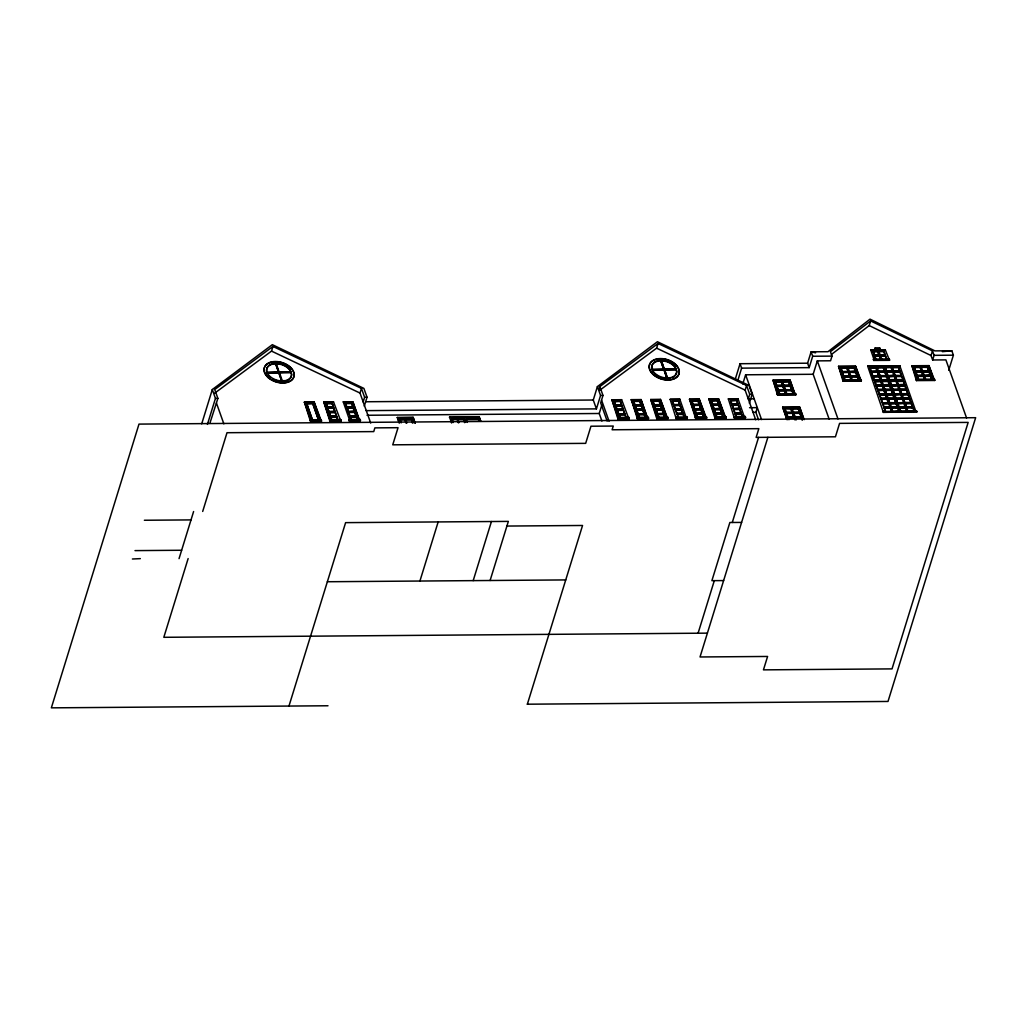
<?xml version="1.0" encoding="UTF-8"?>
<svg xmlns="http://www.w3.org/2000/svg" width="1027" height="1027" viewBox="0 0 1027 1027"><rect width="100%" height="100%" fill="white"/><g stroke="black" fill="none" stroke-linecap="round" stroke-linejoin="round"><path stroke-width="1.5" d="M201.716 423.817L212.307 389.541L272.322 344.674L363.879 388.386L367.037 397.244L364.277 406.178M207.428 424.382L215.452 398.399L212.307 389.541M363.173 401.916L364.611 397.269L361.453 388.411L272.951 346.446L214.733 389.528L217.878 398.386L210.137 422.469M179.045 558.649L193.602 511.523M188.134 558.572L163.819 637.305L707.385 633.145M202.691 511.446L227.006 432.714L373.738 431.597L374.881 427.874L398.04 427.694L392.738 444.819L585.672 443.356L590.961 426.218L613.26 426.051L612.118 429.774L758.837 428.657L756.142 437.399L835.439 436.796L839.572 423.381L968.153 422.405L892.027 668.885L763.446 669.861L767.593 656.458L700.029 656.972L767.875 437.309M214.553 393.251L271.513 351.106L272.951 346.446M266.84 372.467L278.702 372.146L266.84 372.467L266.481 370.4A12.85 8.383 17.2 0 1 272.823 364.072L276.237 363.532L279.241 372.377L291.09 372.056L279.241 372.377M276.237 363.532L279.1 364.02A12.85 8.383 17.2 0 1 289.909 370.221L291.013 372.287M278.792 372.827L267.007 372.917L278.792 372.827L281.847 381.428L278.92 381.184A12.85 8.383 17.2 0 1 272.668 378.924M279.46 372.583L291.244 372.493L279.46 372.583L282.464 381.428L285.198 381.133A12.85 8.383 17.2 0 0 291.54 374.804L291.18 372.724M281.847 381.428L278.856 372.596M310.218 420.531L304.428 402.135L314.134 402.07L321.451 421.34L310.526 421.417L310.359 420.069L321.271 419.979L321.451 421.34M306.649 403.688L312.786 403.406L318.704 420.467L312.644 420.518L306.649 403.688L312.709 403.637L318.704 420.467M320.527 420.454L314.134 402.07M310.526 421.417L310.359 420.069M310.822 420.531L304.428 402.135M312.644 420.518L306.726 403.457M329.616 420.39L323.826 401.993L333.531 401.916L340.848 421.186L329.937 421.275L329.834 419.684L340.746 419.607L340.848 421.186M326.817 406.127L326.124 403.303L332.183 403.264L338.037 420.557L336.843 416.782L330.784 416.821L330.463 415.935L336.535 415.896L330.399 416.166L328.884 411.506L334.956 411.468L328.82 411.737L327.318 407.077L333.377 407.039L327.318 407.077M333.3 407.27L332.183 403.264M333.531 401.916L323.762 402.225M326.124 403.303L331.978 420.595L330.784 416.821M334.879 411.699L333.698 407.924L327.626 407.963M329.937 421.275L329.834 419.684M330.219 420.377L323.826 401.993M336.458 416.128L335.264 412.353L329.205 412.392M359.399 419.927L352.929 401.762L343.236 401.839L352.864 402.006L358.693 418.387M339.924 420.313L338.178 420.094M346.638 407.167L352.774 406.885L346.638 407.167L345.521 403.162L351.593 403.11L357.576 419.94M340.528 420.3L340.746 419.607M348.217 411.596L354.354 411.313L348.217 411.596L347.036 407.822L353.095 407.77L357.011 419.221M353.095 407.77L351.593 403.11M349.026 420.236L349.231 419.542L360.156 419.452L360.464 420.338L360.246 421.044L349.334 421.121L349.693 420.004M350.952 419.273L350.181 416.68L356.253 416.628M349.334 421.121L349.231 419.542M370.708 423.073L360.015 393.059L361.453 388.411M360.156 419.452L360.246 421.044M288.959 706.062L345.611 522.64L508.352 521.395L490.097 580.499M399.272 423.188L397.385 417.463L413.149 417.347L415.267 423.304M413.265 422.816L411.801 418.695L399.67 418.785L399.246 420.184L405.678 419.902L406.731 422.854M406.666 423.085L405.678 419.902M412.418 423.047L411.801 418.695M415.036 423.073L413.149 417.347M480.829 421.314L479.237 416.846L449.454 417.309L479.16 417.078L480.636 421.198M465.411 422.405L463.947 418.297L451.816 418.387L451.392 419.786L457.824 419.504L458.876 422.456M458.799 422.688L457.824 419.504M464.563 422.636L463.947 418.297M419.915 581.038L438.157 521.934M467.234 422.392L465.77 418.284L477.889 418.182L477.452 419.581L465.334 419.671M473.19 580.627L491.445 521.523M366.087 410.633L596.417 408.874L593.272 400.017L597.406 386.601L657.421 341.734L748.991 385.446L752.136 394.304L749.376 403.239M599.113 388.912L599.832 386.588L658.063 343.506L746.565 385.459L749.71 394.317L748.272 398.977M596.417 408.874L600.564 395.459L597.406 386.601M599.832 386.588L602.99 395.446L600.679 402.892L607.137 421.031M601.912 421.044L599.229 413.496L602.04 404.394M617.715 418.182L611.925 399.785L621.63 399.708L628.948 418.99L618.036 419.067L617.933 417.488L628.845 417.398L628.948 418.99M615.34 405.113L621.399 405.062L615.34 405.113L614.069 401.57L620.282 401.056L626.277 417.886M616.495 408.361L615.404 404.882M616.983 409.311L623.042 409.26L616.983 409.311L618.485 413.971L624.621 413.688L618.485 413.971M621.399 405.062L620.282 401.056M527.339 704.24L582.553 525.477L506.914 526.055M621.63 399.708L611.861 400.017M619.653 417.219L618.562 413.74M622.978 409.491L621.784 405.716L615.725 405.768M618.036 419.067L617.933 417.488M618.318 418.182L611.925 399.785M624.557 413.92L623.363 410.145L617.304 410.197M625.713 417.167L624.942 414.574L618.883 414.626M637.433 418.926L637.331 417.334L648.242 417.257L648.563 418.143L648.345 418.836L637.433 418.926L631.323 399.644L641.028 399.567L647.498 417.719M634.737 404.959L640.874 404.689L634.737 404.959L633.62 400.954L639.68 400.915L645.675 417.732M628.627 418.105L628.845 417.398M636.316 409.388L642.453 409.118L636.316 409.388L635.122 405.614L641.195 405.575L645.11 417.026M637.895 413.817L643.955 413.778L637.895 413.817L636.637 410.274L642.761 410.004M641.195 405.575L639.68 400.915M599.665 390.311L656.612 348.166L658.063 343.506M646.792 416.192L641.028 399.567M653.223 372.044L651.593 367.461A12.85 8.383 17.2 0 1 657.935 361.132L661.349 360.593L664.341 369.438L676.19 369.117L664.418 369.207M664.341 369.438L661.349 360.593M656.831 418.772L656.728 417.193L667.653 417.103L667.961 417.989L667.743 418.695L656.831 418.772L650.733 399.49L660.438 399.413L666.895 417.578M664.931 418.053L663.429 413.393L657.293 413.676L663.352 413.624L661.85 408.964L655.714 409.247L661.786 409.195L660.515 405.652C653.608 409.632 648.255 397 659.09 400.761L665.072 417.591M648.345 418.836L648.242 417.257M663.801 369.207L651.952 369.527L663.737 369.438L660.746 360.593M661.85 377.718A12.85 8.383 17.2 0 0 664.02 378.231L666.959 378.488L663.968 369.643L652.184 369.733M670.297 378.193L667.563 378.488L664.572 369.643L676.357 369.553L676.639 371.864A12.85 8.383 17.2 0 1 672.916 377.281M663.75 414.279L657.678 414.33L654.879 406.885M660.515 405.652L660.271 404.535L654.135 404.818L660.207 404.766L659.09 400.761M667.743 418.695L660.438 399.413M666.959 378.488L663.968 369.643M667.563 378.488L664.572 369.643M670.13 399.349L679.835 399.272L670.13 399.349L675.92 417.745L676.138 417.039L687.05 416.962L687.371 417.848L687.153 418.541L676.241 418.631L675.92 417.745M673.545 404.664L679.604 404.625L673.545 404.664L672.287 401.121L678.488 400.607L684.483 417.437L686.306 417.424M667.434 417.809L667.653 417.103M675.124 409.093L681.26 408.823L675.124 409.093L673.609 404.433M676.69 413.522L682.827 413.252L676.69 413.522L675.188 408.862M679.604 404.625L678.488 400.607M676.767 413.29L677.011 414.407L683.071 414.369L684.341 417.912M681.183 409.054L679.99 405.28L673.93 405.318M676.241 418.631L676.138 417.039M682.762 413.483L681.569 409.709L675.509 409.747M683.071 414.369L677.088 414.176M695.638 418.477L689.541 399.195L699.233 399.118L706.55 418.387L695.638 418.477L695.536 416.898L706.448 416.808L706.55 418.387M692.943 404.522L699.002 404.471L692.943 404.522L691.684 400.979L697.885 400.466L703.739 417.758L697.885 400.466M687.05 416.962L687.153 418.541M694.522 408.951L700.581 408.9L694.522 408.951L693.264 405.408L699.4 405.126M696.101 413.38L702.237 413.098L696.101 413.38L694.907 409.606L700.966 409.555M705.626 417.514L699.233 399.118M691.826 400.504L697.68 417.809L696.486 414.035L702.545 413.984M689.541 399.195L695.998 417.347L695.318 417.591M715.036 418.323L708.938 399.054L718.643 398.977L725.948 418.246L715.036 418.323L714.946 416.744L725.858 416.667L725.948 418.246M712.353 404.368L718.412 404.33L712.353 404.368L711.082 400.825L717.295 400.312L723.136 417.617L721.634 412.944L715.498 413.226L721.634 412.944M706.242 417.501L706.448 416.808M713.919 408.797L720.055 408.515L713.919 408.797L712.417 404.137M718.412 404.33L717.295 400.312M725.036 417.36L718.643 398.977M711.223 400.363L717.077 417.655L715.575 412.995M719.991 408.759L718.476 404.086M708.938 399.054L715.408 417.206L714.728 417.437M721.557 413.188L720.055 408.515M728.336 398.9L738.041 398.823L728.336 398.9L734.125 417.296L734.344 416.59L745.255 416.513L745.576 417.398L745.358 418.092L734.446 418.182L734.125 417.296M735.319 379.014L740.043 363.712L807.607 363.199L809.173 367.627L741.622 368.141L740.043 363.712M734.973 412.841L741.032 412.803L734.973 412.841L735.293 413.727L741.353 413.688L742.547 417.463L736.693 400.171L730.492 400.684L736.552 400.633L737.81 404.176L731.75 404.227L730.903 401.865M725.64 417.36L725.858 416.667M737.848 380.375L741.622 368.141M731.75 404.227L737.81 404.176M733.329 408.656L739.466 408.374L733.329 408.656L731.815 403.996M742.791 383.944L745.615 374.791L813.166 374.277L829.11 419.029M730.633 400.209L736.475 417.514L735.293 413.727M739.389 408.605L738.195 404.831L732.135 404.869M734.446 418.182L734.344 416.59M734.729 417.296L736.629 417.039M755.692 419.799L745.127 390.119L746.565 385.459M740.968 413.034L739.774 409.26L733.714 409.298L733.394 408.412M745.358 418.092L744.511 416.988L742.688 417.001M745.037 417.206L745.255 416.513M758.529 419.748L755.872 412.302L757.31 407.642L749.556 407.693M777.259 394.163L777.58 395.048L795.771 394.907L795.591 393.559L777.259 394.163L773.049 380.195L790.033 380.067L794.924 393.79L793.101 393.816L788.685 381.415L775.205 381.98L776.463 385.523L782.523 385.472L781.342 381.697L782.548 381.685C780.918 389.49 798.942 383.713 783.806 385.228M698.078 633.223L714.317 580.64M732.277 522.473L758.568 437.386M776.463 385.523L782.6 385.241M776.848 386.178L782.908 386.126L784.102 389.901L778.042 389.952L776.54 385.292M778.042 389.952L784.179 389.669M779.621 394.381L778.107 389.721M782.523 385.472L781.342 381.697M777.58 395.048L777.413 393.7M777.875 394.163L773.049 380.195M783.742 385.459L782.548 381.685M784.102 389.901L782.908 386.126M784.05 386.345L790.187 386.075L791.381 389.849L785.321 389.888L784.05 386.345L790.122 386.306M785.681 394.329L784.487 390.555L778.427 390.607M785.321 389.888L784.127 386.113M786.887 394.317C781.444 388.527 794.526 388.424 792.96 394.278M789.802 385.42L788.685 381.415M794.847 394.034L790.033 380.067M786.849 419.363L782.677 407.218L799.648 407.077L804.128 419.658M802.292 419.645L798.3 408.425L784.962 408.528L790.88 408.951L792.151 412.495L786.079 412.533L785.244 410.171M791.381 389.849L785.385 389.657M786.464 413.188L792.536 413.136L793.717 416.923L787.658 416.962L786.156 412.302L792.151 412.495M787.658 416.962L793.794 416.68M788.043 417.617L794.115 417.565L788.043 417.617L787.735 416.731M795.591 393.559L795.771 394.907M790.88 408.951L792.164 408.707C790.533 416.5 808.557 410.723 793.435 412.251M793.357 412.482L792.164 408.707M807.607 363.199L811.112 351.825L827.993 351.696L870.023 319.153L934.929 350.887L951.811 350.759L953.39 355.188L948.73 370.272M793.717 416.923L792.536 413.136M793.678 413.368L799.815 413.085L800.996 416.859L794.937 416.911L793.678 413.368L799.738 413.316M809.173 367.627L812.691 356.253L811.112 351.825L815.592 352.826M794.937 416.911L793.743 413.136M801.317 417.745L795.245 417.796L801.317 417.745L802.151 420.107M799.417 412.43L798.3 408.425M803.82 419.234L799.648 407.077M813.166 374.277L817.312 360.875L830.561 360.772L831.998 356.112L830.419 351.683L870.652 320.925L932.503 350.9L934.082 355.329L932.644 359.989L945.893 359.886L966.574 417.976M800.996 416.859L795.001 416.68M842.782 380.285L838.571 366.318L855.555 366.19L861.294 381.03L843.103 381.171L842.936 379.823L861.127 379.682L861.294 381.03M843.95 376.729L850.009 376.678L851.203 380.452L845.144 380.503L840.869 367.64L854.207 367.538L858.623 379.939L852.41 380.439L851.229 376.665L857.288 376.627L858.482 380.401M848.045 371.594L841.986 371.646L848.045 371.594L846.864 367.82L848.071 367.807L849.265 371.594L855.401 371.312L849.265 371.594M843.103 381.171L842.936 379.823M843.398 380.285L838.571 366.318M848.071 367.807L854.066 368L855.324 371.543M845.144 380.503L840.869 367.64M849.624 376.023L843.565 376.075L849.624 376.023L848.443 372.249L842.371 372.3M849.65 372.236L855.645 372.429L856.903 375.972L850.844 376.023L849.65 372.236L855.645 372.429M851.203 380.452L850.009 376.678M850.844 376.023L856.98 375.741L857.288 376.627M851.229 376.665L857.224 376.858M860.369 380.157L855.555 366.19M831.498 354.418L869.214 325.585L870.652 320.925M852.41 380.439L851.28 380.221M889.485 360.323L889.305 358.962L873.541 359.091L873.72 360.438L889.485 360.323L885.325 349.899L870.703 350.246L875.543 350.207L875.222 348.615M867.674 366.1L899.819 365.856L867.674 366.1L883.092 411.506L916.572 410.787L916.893 411.673L883.4 412.392L883.092 411.506M880.242 355.291L885.158 355.021L880.242 355.291L879.048 351.516L877.841 351.529L879.035 355.303L874.182 355.342L873.066 351.337L883.977 351.247L886.673 359.681L885.479 355.907L880.563 356.176L885.402 356.138M875.543 350.207L874.991 348.204L879.844 348.166L880.396 350.181L885.325 349.899M878.432 371.132C893.567 369.617 875.543 375.394 877.174 367.589L875.967 367.602L877.148 371.376L871.089 371.427L869.83 367.884L883.31 367.307L887.726 379.708L881.525 380.221C876.07 374.431 889.151 374.329 887.585 380.183M874.182 355.342L879.099 355.072M873.066 351.337C881.32 370.786 867.802 351.709 879.42 355.958L880.601 359.732L879.42 355.958M873.72 360.438L873.541 359.091M873.399 359.553L875.903 359.309M871.089 371.427L877.225 371.145M871.409 372.313L877.546 372.031L878.727 375.805L872.668 375.856L871.409 372.313L877.469 372.262L878.727 375.805M879.035 355.303L877.841 351.529M879.844 348.166L880.088 350.002L875.8 349.796M879.048 351.516L883.836 351.709L885.094 355.252M872.668 375.856L878.804 375.574M872.976 376.742L879.112 376.46L880.306 380.234L874.247 380.272L872.976 376.742L879.048 376.691L880.306 380.234M877.148 371.376L875.967 367.602M878.367 371.363L877.174 367.589M874.247 380.272L869.972 367.409M883.323 384.868C898.458 383.341 880.434 389.117 882.065 381.325L880.858 381.325L882.039 385.099L875.98 385.151L874.722 381.608L888.201 381.043L898.92 411.159L892.72 411.673C887.277 405.87 900.345 405.768 898.779 411.622M878.676 372.249L884.812 371.967L886.006 375.754L879.946 375.792L878.676 372.249L884.748 372.21M875.98 385.151L882.116 384.868M876.288 386.036L882.424 385.754L883.618 389.528L877.559 389.58L876.288 386.036L882.36 385.985L883.618 389.528M879.946 375.792L878.753 372.018M884.427 371.325L883.31 367.307M877.559 389.58L883.695 389.297M877.867 390.465L884.003 390.183L885.197 393.957L879.138 394.009L877.867 390.465L883.939 390.414L885.197 393.957M882.039 385.099L880.858 381.325M886.25 371.312L892.386 371.029L886.25 371.312L885.133 367.294L898.471 367.191L902.887 379.592L896.674 380.106C891.231 374.316 904.312 374.213 902.746 380.067M881.525 380.221L880.332 376.447M888.56 359.437L886.814 359.219M883.259 385.099L882.065 381.325M879.138 394.009L885.261 393.726M879.446 394.894L885.582 394.612L886.776 398.386L880.704 398.437L879.446 394.894L885.505 394.843L886.776 398.386M886.006 375.754L880.011 375.561M883.567 385.985L889.703 385.703L890.897 389.477L884.825 389.528L883.567 385.985L889.639 385.934M880.704 398.437L886.84 398.155M887.829 375.728L893.965 375.458L887.829 375.728L886.981 373.366M881.025 399.323L887.161 399.041L888.355 402.815L882.283 402.866L881.025 399.323L887.084 399.272L888.355 402.815M888.137 376.614L894.273 376.344L895.467 380.118L889.408 380.157L888.137 376.614L894.273 376.344M893.593 371.017C908.715 369.502 890.691 375.279 892.335 367.473L884.992 367.769M884.825 389.528L883.644 385.741M885.146 390.414L891.282 390.132L892.476 393.906L886.404 393.957L885.146 390.414L891.205 390.363M893.529 371.248L892.335 367.473M889.318 385.048L888.201 381.043M882.283 402.866L888.419 402.584M889.408 380.157L885.133 367.294M883.438 406.114L882.668 403.521L888.74 403.47C895.98 411.673 873.412 405.28 889.998 407.013M892.694 371.915L886.558 372.198L892.694 371.915L893.888 375.689M891.141 385.035L897.277 384.753L891.141 385.035L890.024 381.03L903.362 380.927L914.081 411.044L907.868 411.557C902.425 405.755 915.506 405.652 913.94 411.506M886.404 393.957L885.223 390.17M886.725 394.843L892.861 394.561L894.042 398.335L887.983 398.386L886.725 394.843L892.784 394.792M893.837 372.133L899.973 371.851L901.167 375.638L895.095 375.677L893.837 372.133L899.896 372.095M885.441 411.724L884.247 407.95L890.319 407.899L891.5 411.673L890.319 407.899M891.449 385.921L897.585 385.638L898.779 389.413L892.707 389.464L891.449 385.921L897.585 385.638M883.4 412.392L883.233 411.044M883.695 411.506L885.582 411.262L874.863 381.145M887.983 398.386L886.802 394.599M890.897 389.477L884.902 389.284M895.095 375.677L893.914 371.902M888.304 399.272L894.44 398.99L895.621 402.764L889.562 402.815L888.304 399.272L894.363 399.221M899.588 371.209L898.471 367.191M892.707 389.464L898.779 389.413M895.467 380.118L896.674 380.106M889.921 407.244L888.74 403.47M893.028 390.35L899.164 390.067L900.358 393.842L894.286 393.893L893.028 390.35L899.164 390.067M898.484 384.74C913.606 383.225 895.583 389.002 897.226 381.197L889.87 381.492M889.562 402.815L888.368 399.028M892.476 393.906L886.481 393.713M889.883 403.701L896.006 403.418L897.2 407.193L891.141 407.244L889.883 403.701L895.942 403.65M898.407 384.984L897.226 381.197M894.286 393.893L900.358 393.842M894.607 394.779L900.743 394.496L901.924 398.271L895.865 398.322L894.607 394.779L900.743 394.496M891.141 407.244L889.947 403.457M894.042 398.335L888.06 398.142M901.167 375.638L895.172 375.446M898.728 385.87L904.864 385.587L906.058 389.361L899.986 389.413L898.728 385.87L904.787 385.818M895.865 398.322L901.924 398.271M896.186 399.208L902.322 398.925L903.503 402.7L897.444 402.751L896.186 399.208L902.322 398.925M892.72 411.673L891.526 407.886M895.621 402.764L889.639 402.571M899.986 389.413L898.805 385.626M900.307 390.299L906.443 390.016L907.624 393.79L901.565 393.842L900.307 390.299L906.366 390.247M904.479 384.932L903.362 380.927M897.444 402.751L903.503 402.7M897.2 407.193L891.205 407M901.565 393.842L900.371 390.055M901.886 394.727L908.022 394.445L909.203 398.219L903.144 398.271L901.886 394.727L907.945 394.676M899.023 407.18L905.159 406.897L899.023 407.18L898.176 404.818M916.148 379.72L911.937 365.753L928.922 365.625L934.66 380.478L916.469 380.606L916.289 379.258L934.48 379.117L934.66 380.478M899.331 408.066L905.467 407.783L906.661 411.557L900.602 411.609L899.331 408.066L905.467 407.783M903.144 398.271L901.95 394.484M906.058 389.361L900.063 389.169M903.452 399.156L909.588 398.874L910.782 402.648L904.723 402.7L903.452 399.156L909.524 399.105M900.602 411.609L890.024 381.03M922.631 371.029L928.767 370.747L922.631 371.029L921.437 367.255L920.218 367.255L921.412 371.042L915.352 371.081L914.235 367.075L927.574 366.973L931.848 379.836L930.334 375.176L924.197 375.458L930.334 375.176M903.888 403.354L897.765 403.637L903.888 403.354L905.082 407.128M904.723 402.7L903.529 398.912M907.624 393.79L901.642 393.598M905.031 403.585L911.167 403.303L912.361 407.077L906.302 407.128L905.031 403.585L911.103 403.534M915.352 371.081L921.489 370.798M915.737 371.735L921.797 371.684L922.991 375.471L916.931 375.51L915.416 370.85M906.302 407.128L905.108 403.341M909.203 398.219L903.221 398.027M916.931 375.51L923.068 375.227M918.51 379.939L916.995 375.279M906.661 411.557L907.868 411.557M921.412 371.042L920.218 367.255M916.469 380.606L916.289 379.258M921.437 367.255L927.432 367.435L928.69 370.978M910.782 402.648L904.787 402.456M922.991 375.471L921.797 371.684M928.999 371.864L922.939 371.915L928.999 371.864L930.269 375.407M912.361 407.077L906.366 406.885M924.57 379.9L923.376 376.113L917.316 376.164M930.655 376.062L924.518 376.344L930.578 376.293M932.644 359.989L931.065 355.56L932.503 350.9M933.736 379.592L928.922 365.625M916.752 412.135L915.904 411.031L914.081 411.044M942.388 351.67L951.811 350.759M132.406 558.996L140.34 558.637M874.914 348.435L879.767 348.41L880.396 350.181M872.911 351.799L877.764 351.76M812.691 356.253L831.998 356.112M934.082 355.329L953.39 355.188M874.49 356.228L879.343 356.189M880.678 359.501L881.885 359.489L880.627 355.945M873.861 359.976L889.626 359.848M838.507 366.549L855.478 366.421M911.873 365.997L928.844 365.869M840.728 368.102L846.787 368.051M869.83 367.884L875.89 367.833M877.109 367.82L883.169 367.782M892.258 367.705L898.33 367.666M914.094 367.538L920.153 367.499M652.106 369.977L663.891 369.887M664.495 369.874L676.279 369.784M842.307 372.531L848.366 372.48M915.66 371.967L921.732 371.928M843.873 376.96L849.945 376.909M880.255 376.678L886.327 376.639M895.416 376.562L901.475 376.524M917.239 376.395L923.312 376.357M772.984 380.426L789.956 380.298M843.462 380.054L845.285 380.041M858.623 379.939L860.446 379.926M874.388 379.81L887.726 379.708M889.549 379.695L902.887 379.592M931.99 379.374L933.8 379.361M880.383 380.003L881.59 379.99M843.244 380.709L861.435 380.568M916.61 380.144L934.801 380.003M775.205 381.98L781.265 381.928M782.471 381.916L788.543 381.877M874.722 381.608L880.781 381.556M881.988 381.556L888.06 381.505M897.149 381.441L903.208 381.389M776.784 386.409L782.844 386.357M778.35 390.838L784.423 390.786M785.629 390.773L791.689 390.735M777.94 393.932L779.763 393.906L775.346 381.518M215.452 398.399L217.878 398.386M364.611 397.269L367.037 397.244M600.564 395.459L602.99 395.446M749.71 394.317L752.136 394.304M777.721 394.586L795.912 394.445M304.351 402.366L314.057 402.302M366.061 401.75L593.272 400.017M631.258 399.875L640.964 399.798M650.656 399.721L660.361 399.657M689.464 399.426L699.169 399.349M708.861 399.285L718.566 399.208M749.505 398.823L754.152 398.784M325.983 403.765L332.042 403.727M345.38 403.624L351.439 403.572M614.069 401.57L620.141 401.518M633.479 401.416L639.539 401.377M652.877 401.275L658.936 401.223M672.287 401.121L678.346 401.082M691.684 400.979L697.744 400.928M711.082 400.825L717.154 400.787M654.533 405.472L660.592 405.421M712.738 405.023L718.797 404.972M882.604 403.752L888.663 403.701M327.562 408.194L333.621 408.155M346.959 408.053L353.018 408.001M615.648 405.999L621.72 405.947M635.058 405.845L641.118 405.806M673.853 405.549L679.925 405.511M693.264 405.408L699.323 405.357M712.661 405.254L718.72 405.216M732.058 405.113L738.131 405.062M782.6 407.449L799.584 407.321M348.602 412.251L354.674 412.199M656.099 409.901L662.171 409.85M720.376 409.401L714.317 409.452L713.996 408.566M792.099 408.939L798.159 408.887M884.183 408.181L890.242 408.13M891.449 408.13L897.521 408.078M906.61 408.014L912.669 407.963M329.128 412.623L335.2 412.584M354.597 412.43L348.538 412.482L349.373 414.844M617.227 410.428L623.286 410.376M636.637 410.274L642.697 410.235M656.035 410.132L662.094 410.081M675.432 409.978L681.504 409.94M694.843 409.837L700.902 409.786M720.299 409.645L714.24 409.683L715.074 412.045M739.71 409.491L733.637 409.542L734.485 411.904M367.024 415.267L599.229 413.496M752.932 412.315L755.872 412.302M898.92 411.159L900.743 411.147M891.577 411.442L892.784 411.429M883.541 411.93L916.893 411.673M638.28 414.472L644.34 414.433M715.883 413.881L721.955 413.83M786.4 413.419L792.459 413.38M330.707 417.052L336.779 417.013M350.117 416.911L356.176 416.859M618.806 414.857L624.865 414.805M644.276 414.664L638.203 414.703L639.051 417.065M663.673 414.51L657.614 414.561L658.448 416.923M696.409 414.266L702.481 414.215M715.819 414.112L721.878 414.074M735.216 413.971L741.276 413.92M397.308 417.707L413.072 417.578M310.899 420.3L312.709 420.287M318.781 420.236L320.591 420.223M330.296 420.146L332.119 420.133M618.395 417.95L620.205 417.938L614.223 401.108M695.998 417.347L697.821 417.334M703.88 417.296L705.703 417.283M715.408 417.206L717.218 417.193M723.29 417.142L725.101 417.129M637.112 418.04L637.793 417.796L631.323 399.644M330.155 420.569L341.067 420.492M349.552 420.428L360.464 420.338M618.241 418.374L629.153 418.284M637.651 418.22L648.563 418.143M657.049 418.079L667.961 417.989M676.446 417.925L687.371 417.848M695.857 417.784L706.769 417.694M715.254 417.63L726.166 417.553M734.652 417.475L745.576 417.398M310.68 420.954L321.592 420.865M405.614 420.133L411.365 420.094M457.76 419.735L463.511 419.696M144.371 520.253L191.009 519.906M741.597 522.409L729.863 522.499L711.891 580.666L723.624 580.576M134.999 550.613L181.638 550.254M327.356 581.744L565.736 579.921M327.998 705.767L51.35 707.847L138.992 424.1L975.65 417.694L888.008 701.454L527.352 704.201M661.272 360.824L664.212 361.08A12.85 8.383 17.2 0 1 675.009 367.281L676.125 369.348M656.612 348.166L745.127 390.119M271.513 351.106L360.015 393.059M869.214 325.585L931.065 355.56M267.033 372.223L268.252 374.521A12.85 8.383 17.2 0 0 279.062 380.709L285.339 380.67A12.85 8.383 17.2 0 0 291.681 374.341L290.05 369.759A12.85 8.383 17.2 0 0 279.241 363.558L272.964 363.609A12.85 8.383 17.2 0 0 266.622 369.938L266.956 372.454M928.767 370.747L929.076 371.633M923.016 371.684L924.197 375.458M924.595 376.113L925.776 379.887M923.376 376.113L924.634 379.656M914.235 367.075L918.651 379.476L916.829 379.489L911.937 365.753M899.819 365.856L915.827 411.262M895.493 376.331L896.751 379.874M906.687 407.77L907.945 411.313M891.115 367.486L892.309 371.26M896.006 381.21L897.2 384.984M874.991 348.204L875.723 350.027M870.768 350.014L874.003 359.553M855.401 371.312L855.709 372.198M846.864 367.82L848.122 371.363M848.443 372.249L849.701 375.792M817.312 360.875L837.993 418.952M789.879 385.189L790.187 386.075M791.445 389.618L791.766 390.504M799.494 412.199L799.815 413.085M801.073 416.628L801.381 417.514M785.706 390.542L786.964 394.086M795.322 417.565L796.169 419.927M784.487 390.555L785.758 394.098M790.957 408.707L792.215 412.251M794.115 417.565L794.949 419.927M784.962 408.528L788.954 419.748M782.677 407.218L787.144 419.786M745.615 374.791L761.559 419.555M738.041 398.823L744.434 417.219M679.835 399.272L686.229 417.655M660.669 360.836L663.737 369.438M672.428 400.658L678.423 417.488M677.435 415.588L678.269 417.95M653.018 400.812L659.013 417.642M650.733 399.49L657.203 417.655M633.62 400.954L639.616 417.784M601.552 400.106L609.075 421.25M477.889 418.182L478.864 420.929M457.22 419.504L458.196 422.688M451.816 418.387L453.279 422.508M449.531 417.065L451.649 423.034M405.074 419.902L406.05 423.085M399.67 418.785L401.146 422.906M397.385 417.463L398.977 421.943M345.521 403.162L351.516 419.992M343.236 401.839L349.629 420.236M275.634 363.545L278.702 372.146M275.57 363.776L278.625 372.377M216.44 403.046L223.86 423.856M270.088 377.114A12.85 8.383 17.2 0 1 268.111 374.983M660.785 377.371A12.85 8.383 17.2 0 1 655.187 374.162M349.873 415.794L355.933 415.742L349.873 415.794M661.106 360.336L658.076 360.657A12.85 8.383 17.2 0 0 651.734 366.986L653.365 371.569A12.85 8.383 17.2 0 0 664.174 377.769L670.438 377.718A12.85 8.383 17.2 0 0 676.793 371.389L675.163 366.806A12.85 8.383 17.2 0 0 664.353 360.618L661.106 360.336M268.445 377.551A15.431 10.052 17.2 0 0 293.645 377.358A15.431 10.052 17.2 0 0 275.364 361.504A15.431 10.052 17.2 0 0 268.445 377.551M268.368 377.782A15.431 10.052 17.2 0 0 293.581 377.589A15.431 10.052 17.2 0 0 275.3 361.735A15.431 10.052 17.2 0 0 268.368 377.782M653.544 374.598A15.431 10.052 17.2 0 0 678.757 374.406A15.431 10.052 17.2 0 0 660.477 358.564A15.431 10.052 17.2 0 0 653.544 374.598M653.48 374.829A15.431 10.052 17.2 0 0 678.68 374.637A15.431 10.052 17.2 0 0 660.4 358.795A15.431 10.052 17.2 0 0 653.48 374.829"/></g></svg>
